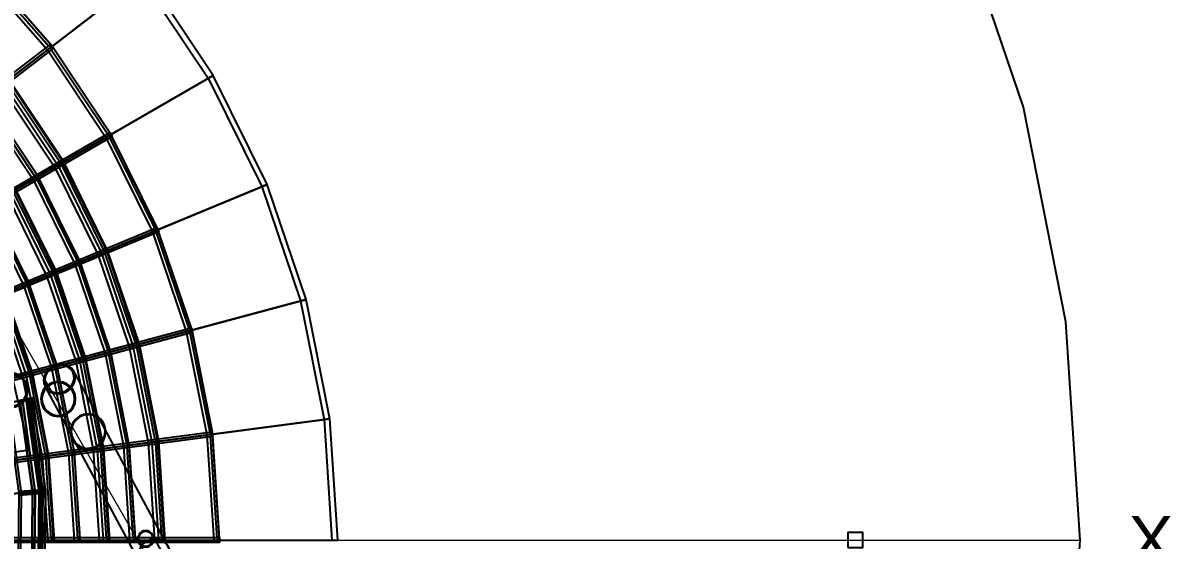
# Model space of a CAD drawing. Header units: millimetres. Extents: x -52000 to 54854, y -52000 to 53750.
# Drawn here: x 19107 to 54854, y 0 to 16078 of the extents above; entities that cross this region are included whole.
import ezdxf
from ezdxf.enums import TextEntityAlignment as Align

# ---------------------------------------------------------------- set-up
doc = ezdxf.new("R2010")
doc.units = ezdxf.units.MM
for name, color, linetype, lineweight in [('D-BMK-AXIS', 7, 'Continuous', 13), ('D-STR-BASE', 7, 'Continuous', 25), ('D-STR-DECK', 7, 'Continuous', 25), ('D-STR-STRC', 7, 'Continuous', 25), ('D-STR-TXT', 7, 'Continuous', 13)]:
    doc.layers.add(name, color=color, linetype=linetype, lineweight=lineweight)
doc.styles.add('TOWER_UNICODE', font='Arial Unicode.ttf')

msp = doc.modelspace()

# ---------------------------------------------------------------- linework, layer by layer
at = {"layer": 'D-BMK-AXIS'}
msp.add_line((-52000, 0), (52000, 0), dxfattribs=at)
msp.add_lwpolyline([(0, 39259.8), (-34000, -19629.9), (34000, -19629.9)], close=True, dxfattribs=at)
at = {"layer": 'D-STR-BASE'}
msp.add_lwpolyline([(13458.6, -50228.1), (19899.5, -48041.7), (26000, -45033.3), (31655.6, -41254.4), (36769.6, -36769.6), (41254.4, -31655.6), (45033.3, -26000), (48041.7, -19899.5), (50228.1, -13458.6), (51555.1, -6787.4), (52000, 0), (51555.1, 6787.4), (50228.1, 13458.6), (48041.7, 19899.5), (45033.3, 26000), (41254.4, 31655.6), (36769.6, 36769.6), (31655.6, 41254.4), (26000, 45033.3), (19899.5, 48041.7), (13458.6, 50228.1)], dxfattribs=at)
msp.add_lwpolyline([(44770, -230), (45230, -230), (45230, 230), (44770, 230)], close=True, dxfattribs=at)
at = {"layer": 'D-STR-DECK'}
for points in [[(4760.1, 3652.6), (22927.9, 17593.2), (20435.4, 20435.4), (4242.6, 4242.6)], [(5196.2, 3000), (25028.1, 14450), (22927.9, 17593.2), (4760.1, 3652.6)], [(19866.9, 15244.4), (20009.7, 15354), (17834.4, 17834.4), (17707.1, 17707.1)], [(19910.1, 15352.2), (19973.4, 15401.1), (17876.4, 17792.3), (17819.7, 17735.9)], [(24872.2, 14360), (25028.1, 14450), (22927.9, 17593.2), (22785.1, 17483.6)], [(14500.5, 11221.2), (19964, 15413.5), (20055.3, 15294.5), (14591.9, 11102.2)], [(21686.7, 12520.8), (21842.6, 12610.8), (20009.7, 15354), (19866.9, 15244.4)], [(21743.6, 12622.1), (21812.8, 12662.2), (20045.8, 15306.8), (19982.2, 15258.2)], [(5196.2, 3000), (20351.6, 11750), (18643.8, 14305.9), (4760.1, 3652.6)], [(5543.3, 2296.1), (26700.1, 11059.6), (25028.1, 14450), (5196.2, 3000)], [(20091.8, 11600), (20377.6, 11765), (18667.6, 14324.2), (18405.8, 14123.3)], [(20195.7, 11660), (20351.6, 11750), (18643.8, 14305.9), (18501, 14196.3)], [(26533.8, 10990.7), (26700.1, 11059.6), (25028.1, 14450), (24872.2, 14360)], [(20254.7, 11757.8), (20323.9, 11797.9), (18677.5, 14261.9), (18613.9, 14213.4)], [(19420.4, 11212.4), (19576.3, 11302.4), (17933.6, 13760.9), (17790.7, 13651.3)], [(19480.4, 11308.3), (19549.6, 11348.5), (17965.9, 13718.6), (17902.3, 13670.1)], [(15841.2, 9232.5), (21805.1, 12675.8), (21880.1, 12545.9), (15916.2, 9102.6)], [(23135.5, 9583), (23301.8, 9651.9), (21842.6, 12610.8), (21686.7, 12520.8)], [(23205.1, 9676), (23278.9, 9706.8), (21872.2, 12559.3), (21802.9, 12519.5)], [(5543.3, 2296.1), (21711.2, 8993.1), (20351.6, 11750), (5196.2, 3000)], [(21434, 8878.3), (21738.9, 9004.5), (20377.6, 11765), (20091.8, 11600)], [(21544.9, 8924.2), (21711.2, 8993.1), (20351.6, 11750), (20195.7, 11660)], [(21616.1, 9013.4), (21689.9, 9044.2), (20379.2, 11702), (20309.8, 11662.2)], [(20717.8, 8581.6), (20884.1, 8650.5), (19576.3, 11302.4), (19420.4, 11212.4)], [(20789.8, 8668.9), (20863.6, 8699.6), (19602.9, 11256.2), (19533.5, 11216.4)], [(5543.3, 2296.1), (20120.6, 8334.2), (18860.6, 10889.2), (5196.2, 3000)], [(5795.6, 1552.9), (27915.3, 7479.9), (26700.1, 11059.6), (5543.3, 2296.1)], [(19843.4, 8219.4), (20148.3, 8345.7), (18886.6, 10904.2), (18600.8, 10739.2)], [(19954.3, 8265.3), (20120.6, 8334.2), (18860.6, 10889.2), (18704.7, 10799.2)], [(20027.1, 8350.8), (20100.9, 8381.6), (18886.2, 10844.7), (18816.8, 10804.9)], [(27741.4, 7433.3), (27915.3, 7479.9), (26700.1, 11059.6), (26533.8, 10990.7)], [(19127.2, 7922.7), (19293.5, 7991.6), (18085.3, 10441.6), (17929.4, 10351.6)], [(19200.8, 8006.3), (19274.6, 8037.1), (18109.9, 10398.9), (18040.5, 10359.1)], [(16910.7, 7085.8), (23273.1, 9721.2), (23330.5, 9582.6), (16968.1, 6947.2)], [(24188.4, 6481.3), (24362.2, 6527.8), (23301.8, 9651.9), (23135.5, 9583)], [(24269.6, 6564.3), (24346.8, 6585.2), (23324.4, 9597), (23250.4, 9566.5)], [(5795.6, 1552.9), (22699.3, 6082.2), (21711.2, 8993.1), (5543.3, 2296.1)], [(22409.5, 6004.6), (22728.2, 6090), (21738.9, 9004.5), (21434, 8878.3)], [(22525.4, 6035.7), (22699.3, 6082.2), (21711.2, 8993.1), (21544.9, 8924.2)], [(22607.6, 6114.8), (22684.9, 6135.7), (21732.3, 8941.9), (21658.3, 8911.4)], [(21660.6, 5804), (21834.5, 5850.5), (20884.1, 8650.5), (20717.8, 8581.6)], [(21743.4, 5881.1), (21820.7, 5902), (20904.4, 8601.2), (20830.4, 8570.8)], [(5795.6, 1552.9), (21036.3, 5636.7), (20120.6, 8334.2), (5543.3, 2296.1)], [(20746.5, 5559), (21065.3, 5644.4), (20148.3, 8345.7), (19843.4, 8219.4)], [(20862.4, 5590.1), (21036.3, 5636.7), (20120.6, 8334.2), (19954.3, 8265.3)], [(20945.7, 5665.3), (21022.9, 5686.2), (20140.2, 8286.8), (20066.2, 8256.3)], [(19997.7, 5358.4), (20171.5, 5404.9), (19293.5, 7991.6), (19127.2, 7922.7)], [(20081.5, 5431.6), (20158.7, 5452.5), (19312.3, 7946.1), (19238.3, 7915.7)], [(5795.6, 1552.9), (19373.3, 5191.1), (18530, 7675.4), (5543.3, 2296.1)], [(19083.5, 5113.4), (19402.3, 5198.8), (18557.7, 7686.9), (18252.8, 7560.6)], [(19199.4, 5144.5), (19373.3, 5191.1), (18530, 7675.4), (18363.7, 7606.5)], [(19283.8, 5215.8), (19361, 5236.7), (18548, 7631.7), (18474, 7601.3)], [(5948.7, 783.2), (28652.8, 3772.2), (27915.3, 7479.9), (5795.6, 1552.9)], [(28474.3, 3748.7), (28652.8, 3772.2), (27915.3, 7479.9), (27741.4, 7433.3)], [(17690.9, 4817.9), (24342.8, 6600.3), (24381.6, 6455.4), (17729.7, 4673)], [(24827.4, 3268.6), (25005.9, 3292.1), (24362.2, 6527.8), (24188.4, 6481.3)], [(24918.7, 3340.4), (24998, 3351), (24377.5, 6470.4), (24300.2, 6449.9)], [(5948.7, 783.2), (23299, 3067.4), (22699.3, 6082.2), (5795.6, 1552.9)], [(23001.5, 3028.2), (23328.7, 3071.3), (22728.2, 6090), (22409.5, 6004.6)], [(23120.5, 3043.9), (23299, 3067.4), (22699.3, 6082.2), (22525.4, 6035.7)], [(16526.7, 2399.6), (19297.6, 2802), (18604.8, 5840.6), (15933.3, 5002)], [(22232.9, 2927), (22411.4, 2950.5), (21834.5, 5850.5), (21660.6, 5804)], [(22325.1, 2992.7), (22404.3, 3003.3), (21848.2, 5799.1), (21770.9, 5778.6)], [(23212.4, 3111.6), (23291.7, 3122.3), (22713.5, 6028.7), (22636.2, 6008.2)], [(5948.7, 783.2), (21592, 2842.6), (21036.3, 5636.7), (5795.6, 1552.9)], [(20526, 2702.3), (20704.5, 2725.8), (20171.5, 5404.9), (19997.7, 5358.4)], [(21294.6, 2803.5), (21621.8, 2846.6), (21065.3, 5644.4), (20746.5, 5559)], [(21413.6, 2819.2), (21592, 2842.6), (21036.3, 5636.7), (20862.4, 5590.1)], [(21506, 2882.9), (21585.3, 2893.5), (21049.5, 5587.1), (20972.2, 5566.6)], [(5948.7, 783.2), (19885.1, 2617.9), (19373.3, 5191.1), (5795.6, 1552.9)], [(19587.7, 2578.8), (19914.9, 2621.8), (19402.3, 5198.8), (19083.5, 5113.4)], [(19706.7, 2594.4), (19885.1, 2617.9), (19373.3, 5191.1), (19199.4, 5144.5)], [(19799.6, 2654.1), (19878.9, 2664.8), (19385.5, 5145.4), (19308.2, 5124.9)], [(20618.7, 2763.9), (20698, 2774.6), (20184.2, 5357.4), (20106.9, 5336.9)], [(17014, 1300.6), (19407, 1483.5), (19012, 4335.2), (16672.1, 3801.6)], [(19207, 4379.6), (18602.5, 4241.8), (18666.7, 4256.4), (19271.2, 4394.3)], [(19606.4, 1498.8), (18988.2, 1451.5), (18602.5, 4241.8), (19207, 4379.6)], [(19053.9, 1456.5), (19672.1, 1503.8), (19271.2, 4394.3), (18666.7, 4256.4)], [(19012, 4335.2), (19324, 4406.3), (19398.6, 4423.3), (19086.6, 4352.2)], [(19407, 1483.5), (19726.1, 1507.9), (19324, 4406.3), (19012, 4335.2)], [(19483.3, 1489.4), (19407, 1483.5), (19012, 4335.2), (19086.6, 4352.2)], [(19407, 1483.5), (19407, 1483.5), (19012, 4335.2), (19012, 4335.2)], [(19802.4, 1513.8), (19483.3, 1489.4), (19086.6, 4352.2), (19398.6, 4423.3)], [(19324, 4406.3), (19207, 4379.6), (19284.6, 4397.3), (19401.6, 4424)], [(19726.1, 1507.9), (19606.4, 1498.8), (19207, 4379.6), (19324, 4406.3)], [(19606.4, 1498.8), (19685.8, 1504.8), (19284.6, 4397.3), (19207, 4379.6)], [(19672.1, 1503.8), (19606.4, 1498.8), (19207, 4379.6), (19271.2, 4394.3)], [(19685.8, 1504.8), (19805.4, 1514), (19401.6, 4424), (19284.6, 4397.3)], [(19805.4, 1514), (19726.1, 1507.9), (19324, 4406.3), (19401.6, 4424)], [(19726.1, 1507.9), (19802.4, 1513.8), (19398.6, 4423.3), (19324, 4406.3)], [(6000, 0), (28900, 0), (28652.8, 3772.2), (5948.7, 783.2)], [(28720, 0), (28900, 0), (28652.8, 3772.2), (28474.3, 3748.7)], [(18168.4, 2467.6), (24996.1, 3366.4), (25015.7, 3217.7), (18188, 2318.9)], [(25041.6, 0), (25221.6, 0), (25005.9, 3292.1), (24827.4, 3268.6)], [(25141.6, 59.2), (25221.6, 59.4), (25013.6, 3233.2), (24934.2, 3222.9)], [(6000, 0), (23500, 0), (23299, 3067.4), (5948.7, 783.2)], [(22424.7, 0), (22604.7, 0), (22411.4, 2950.5), (22232.9, 2927)], [(22524.7, 53.1), (22604.7, 53.3), (22418.3, 2897.7), (22338.9, 2887.4)], [(23200, 0), (23530, 0), (23328.7, 3071.3), (23001.5, 3028.2)], [(23320, 0), (23500, 0), (23299, 3067.4), (23120.5, 3043.9)], [(23419.9, 55.2), (23499.9, 55.4), (23306.1, 3012.5), (23226.8, 3002.2)], [(6000, 0), (21778.4, 0), (21592, 2842.6), (5948.7, 783.2)], [(6000, 0), (20056.7, 0), (19885.1, 2617.9), (5948.7, 783.2)], [(19756.7, 0), (20086.7, 0), (19914.9, 2621.8), (19587.7, 2578.8)], [(19876.7, 0), (20056.7, 0), (19885.1, 2617.9), (19706.7, 2594.4)], [(19976.7, 47.1), (20056.7, 47.3), (19891.2, 2571.1), (19811.9, 2560.8)], [(20703.1, 0), (20883.1, 0), (20704.5, 2725.8), (20526, 2702.3)], [(20803.1, 49), (20883.1, 49.2), (20710.8, 2677), (20631.5, 2666.7)], [(21478.4, 0), (21808.4, 0), (21621.8, 2846.6), (21294.6, 2803.5)], [(21598.4, 0), (21778.4, 0), (21592, 2842.6), (21413.6, 2819.2)], [(21698.3, 51.1), (21778.3, 51.3), (21598.7, 2791.8), (21519.3, 2781.5)], [(16983.6, -1218.1), (19377.5, -1389.8), (19407, 1483.5), (17014, 1300.6)], [(17014, 1300.6), (19407, 1483.5), (19407, 1483.5), (17014, 1300.6)], [(17014, 1300.6), (19407, 1483.5), (19407, 1483.5), (17014, 1300.6)], [(19577, -1404.1), (18958.6, -1359.8), (18988.2, 1451.5), (19606.4, 1498.8)], [(19611.4, 1434), (18993.2, 1386.7), (18983.3, 1516.3), (19601.5, 1563.6)], [(19606.4, 1498.8), (18988.2, 1451.5), (19053.9, 1456.5), (19672.1, 1503.8)], [(19606.4, 1498.8), (18988.2, 1451.5), (19053.9, 1456.5), (19672.1, 1503.8)], [(19024.3, -1364.5), (19642.7, -1408.8), (19672.1, 1503.8), (19053.9, 1456.5)], [(19377.5, -1389.8), (19696.7, -1412.7), (19726.1, 1507.9), (19407, 1483.5)], [(19453.8, -1395.3), (19377.5, -1389.8), (19407, 1483.5), (19483.3, 1489.4)], [(19377.5, -1389.8), (19377.5, -1389.8), (19407, 1483.5), (19407, 1483.5)], [(19402.1, 1548.3), (19721.1, 1572.7), (19731, 1443.1), (19412, 1418.7)], [(19407, 1483.5), (19726.1, 1507.9), (19802.4, 1513.8), (19483.3, 1489.4)], [(19407, 1483.5), (19726.1, 1507.9), (19802.4, 1513.8), (19483.3, 1489.4)], [(19773, -1418.2), (19453.8, -1395.3), (19483.3, 1489.4), (19802.4, 1513.8)], [(19696.7, -1412.7), (19577, -1404.1), (19606.4, 1498.8), (19726.1, 1507.9)], [(19577, -1404.1), (19656.3, -1409.8), (19685.8, 1504.8), (19606.4, 1498.8)], [(19642.7, -1408.8), (19577, -1404.1), (19606.4, 1498.8), (19672.1, 1503.8)], [(19731, 1443.1), (19611.4, 1434), (19601.5, 1563.6), (19721.1, 1572.7)], [(19726.1, 1507.9), (19606.4, 1498.8), (19685.8, 1504.8), (19805.4, 1514)], [(19726.1, 1507.9), (19606.4, 1498.8), (19685.8, 1504.8), (19805.4, 1514)], [(19656.3, -1409.8), (19776, -1418.4), (19805.4, 1514), (19685.8, 1504.8)], [(19776, -1418.4), (19696.7, -1412.7), (19726.1, 1507.9), (19805.4, 1514)], [(19696.7, -1412.7), (19773, -1418.2), (19802.4, 1513.8), (19726.1, 1507.9)], [(18335.1, 75), (25221.6, 75), (25221.6, -75), (18335.1, -75)]]:
    msp.add_lwpolyline(points, close=True, dxfattribs=at)
at = {"layer": 'D-STR-STRC'}
for points in [[(23751.2, -443.3), (20688.2, 5247), (20617.6, 5341.7), (20521.4, 5413.4), (20406, 5457.5), (20279.3, 5470.8), (20150.1, 5452.4), (20027, 5403.6), (19918.5, 5327.7), (19832, 5230), (19773.4, 5117), (19746.6, 4996.4), (19753.5, 4876.5), (19793.6, 4765.5), (22856.6, -924.9)], [(23656.4, -801.5), (23145.4, 164.6), (23105, 216.9), (23052.5, 257), (22991.3, 282), (22925.6, 290.4), (22859.9, 281.6), (22798.7, 256.1), (22746.2, 215.7), (22705.8, 163.1), (22680.5, 102), (22671.8, 36.4), (22680.5, -29.1)], [(23465.8, -35.6), (23348.1, 13), (23219.6, 29.7), (23089.2, 13.6), (22965.7, -34.4)]]:
    msp.add_lwpolyline(points, dxfattribs=at)
for points in [[(20688.2, 5247), (20617.6, 5341.7), (20521.4, 5413.4), (20406, 5457.5), (20279.3, 5470.8), (20150.1, 5452.4), (20027, 5403.6), (19918.5, 5327.7), (19832, 5230), (19773.4, 5117), (19746.6, 4996.4), (19753.5, 4876.5), (19793.6, 4765.5), (19864.2, 4670.8), (19960.5, 4599.1), (20075.9, 4555), (20202.5, 4541.7), (20331.7, 4560.1), (20454.8, 4608.9), (20563.3, 4684.8), (20649.8, 4782.5), (20708.5, 4895.5), (20735.2, 5016.1), (20728.3, 5136)], [(20653, 5228.1), (20588, 5315.3), (20499.3, 5381.4), (20393, 5421.9), (20276.3, 5434.2), (20157.2, 5417.3), (20043.9, 5372.3), (19943.9, 5302.4), (19864.2, 5212.4), (19810.2, 5108.2), (19785.5, 4997.2), (19791.9, 4886.7), (19828.8, 4784.4), (19893.9, 4697.2), (19982.6, 4631.1), (20088.9, 4590.6), (20205.5, 4578.3), (20324.6, 4595.2), (20438, 4640.2), (20537.9, 4710.1), (20617.6, 4800.1), (20671.6, 4904.3), (20696.3, 5015.3), (20690, 5125.8)], [(19262.1, 4658.4), (19243.9, 4796.8), (19190.5, 4925.9), (19105.4, 5036.7), (18994.6, 5121.7), (18865.6, 5175.1), (18727.2, 5193.3), (18588.7, 5175.1), (18459.7, 5121.7), (18348.9, 5036.7), (18263.9, 4925.9), (18210.4, 4796.8), (18192.2, 4658.4), (18210.4, 4519.9), (18263.9, 4390.9), (18348.9, 4280.1), (18459.7, 4195.1), (18588.7, 4141.6), (18727.2, 4123.4), (18865.6, 4141.6), (18994.6, 4195.1), (19105.4, 4280.1), (19190.5, 4390.9), (19243.9, 4519.9)], [(19262.1, 4658.4), (19243.9, 4796.8), (19190.5, 4925.9), (19105.4, 5036.7), (18994.6, 5121.7), (18865.6, 5175.1), (18727.2, 5193.3), (18588.7, 5175.1), (18459.7, 5121.7), (18348.9, 5036.7), (18263.9, 4925.9), (18210.4, 4796.8), (18192.2, 4658.4), (18210.4, 4519.9), (18263.9, 4390.9), (18348.9, 4280.1), (18459.7, 4195.1), (18588.7, 4141.6), (18727.2, 4123.4), (18865.6, 4141.6), (18994.6, 4195.1), (19105.4, 4280.1), (19190.5, 4390.9), (19243.9, 4519.9)], [(19224.6, 4658.4), (19207.7, 4787.1), (19158, 4907.1), (19078.9, 5010.1), (18975.9, 5089.2), (18855.9, 5138.9), (18727.2, 5155.8), (18598.4, 5138.9), (18478.4, 5089.2), (18375.4, 5010.1), (18296.4, 4907.1), (18246.7, 4787.1), (18229.7, 4658.4), (18246.7, 4529.6), (18296.4, 4409.7), (18375.4, 4306.6), (18478.4, 4227.6), (18598.4, 4177.9), (18727.2, 4160.9), (18855.9, 4177.9), (18975.9, 4227.6), (19078.9, 4306.6), (19158, 4409.7), (19207.7, 4529.6)], [(19224.6, 4658.4), (19207.7, 4787.1), (19158, 4907.1), (19078.9, 5010.1), (18975.9, 5089.2), (18855.9, 5138.9), (18727.2, 5155.8), (18598.4, 5138.9), (18478.4, 5089.2), (18375.4, 5010.1), (18296.4, 4907.1), (18246.7, 4787.1), (18229.7, 4658.4), (18246.7, 4529.6), (18296.4, 4409.7), (18375.4, 4306.6), (18478.4, 4227.6), (18598.4, 4177.9), (18727.2, 4160.9), (18855.9, 4177.9), (18975.9, 4227.6), (19078.9, 4306.6), (19158, 4409.7), (19207.7, 4529.6)], [(20745.4, 4385.7), (20726.9, 4525.9), (20672.8, 4656.6), (20586.7, 4768.8), (20474.5, 4854.9), (20343.8, 4909), (20203.6, 4927.5), (20063.4, 4909), (19932.7, 4854.9), (19820.5, 4768.8), (19734.4, 4656.6), (19680.3, 4525.9), (19661.8, 4385.7), (19680.3, 4245.4), (19734.4, 4114.8), (19820.5, 4002.6), (19932.7, 3916.5), (20063.4, 3862.4), (20203.6, 3843.9), (20343.8, 3862.4), (20474.5, 3916.5), (20586.7, 4002.6), (20672.8, 4114.8), (20726.9, 4245.4)], [(20745.4, 4385.7), (20726.9, 4525.9), (20672.8, 4656.6), (20586.7, 4768.8), (20474.5, 4854.9), (20343.8, 4909), (20203.6, 4927.5), (20063.4, 4909), (19932.7, 4854.9), (19820.5, 4768.8), (19734.4, 4656.6), (19680.3, 4525.9), (19661.8, 4385.7), (19680.3, 4245.4), (19734.4, 4114.8), (19820.5, 4002.6), (19932.7, 3916.5), (20063.4, 3862.4), (20203.6, 3843.9), (20343.8, 3862.4), (20474.5, 3916.5), (20586.7, 4002.6), (20672.8, 4114.8), (20726.9, 4245.4)], [(20713.5, 4385.7), (20696.1, 4517.7), (20645.2, 4640.6), (20564.1, 4746.2), (20458.5, 4827.3), (20335.6, 4878.2), (20203.6, 4895.6), (20071.6, 4878.2), (19948.6, 4827.3), (19843, 4746.2), (19762, 4640.6), (19711, 4517.7), (19693.6, 4385.7), (19711, 4253.7), (19762, 4130.7), (19843, 4025.1), (19948.6, 3944.1), (20071.6, 3893.1), (20203.6, 3875.7), (20335.6, 3893.1), (20458.5, 3944.1), (20564.1, 4025.1), (20645.2, 4130.7), (20696.1, 4253.7)], [(20713.5, 4385.7), (20696.1, 4517.7), (20645.2, 4640.6), (20564.1, 4746.2), (20458.5, 4827.3), (20335.6, 4878.2), (20203.6, 4895.6), (20071.6, 4878.2), (19948.6, 4827.3), (19843, 4746.2), (19762, 4640.6), (19711, 4517.7), (19693.6, 4385.7), (19711, 4253.7), (19762, 4130.7), (19843, 4025.1), (19948.6, 3944.1), (20071.6, 3893.1), (20203.6, 3875.7), (20335.6, 3893.1), (20458.5, 3944.1), (20564.1, 4025.1), (20645.2, 4130.7), (20696.1, 4253.7)], [(21685, 3370.8), (21666.3, 3513.2), (21611.3, 3645.8), (21523.9, 3759.7), (21410, 3847.1), (21277.4, 3902.1), (21135, 3920.8), (20992.7, 3902.1), (20860, 3847.1), (20746.1, 3759.7), (20658.7, 3645.8), (20603.7, 3513.2), (20585, 3370.8), (20603.7, 3228.5), (20658.7, 3095.8), (20746.1, 2981.9), (20860, 2894.5), (20992.7, 2839.6), (21135, 2820.8), (21277.4, 2839.6), (21410, 2894.5), (21523.9, 2981.9), (21611.3, 3095.8), (21666.3, 3228.5)], [(21660, 3370.8), (21642.1, 3506.7), (21589.7, 3633.3), (21506.2, 3742), (21397.5, 3825.5), (21270.9, 3877.9), (21135, 3895.8), (20999.1, 3877.9), (20872.5, 3825.5), (20763.8, 3742), (20680.3, 3633.3), (20627.9, 3506.7), (20610, 3370.8), (20627.9, 3234.9), (20680.3, 3108.3), (20763.8, 2999.6), (20872.5, 2916.1), (20999.1, 2863.7), (21135, 2845.8), (21270.9, 2863.7), (21397.5, 2916.1), (21506.2, 2999.6), (21589.7, 3108.3), (21642.1, 3234.9)], [(22925.6, 290.4), (22859.9, 281.6), (22798.7, 256.1), (22746.2, 215.7), (22705.8, 163.1), (22680.5, 102), (22671.8, 36.4), (22680.5, -29.1), (22705.8, -90.1), (22746.2, -142.4), (22798.7, -182.4), (22859.9, -207.5), (22925.6, -215.9), (22991.3, -207.1), (23052.5, -181.6), (23105, -141.2), (23145.4, -88.6), (23170.7, -27.5), (23179.4, 38.1), (23170.7, 103.6), (23145.4, 164.6), (23105, 216.9), (23052.5, 257), (22991.3, 282)], [(23638.4, -212.8), (23564.8, -112.6), (23465.8, -35.6), (23348.1, 13), (23219.6, 29.7), (23089.2, 13.6), (22965.7, -34.4), (22857.6, -110.9), (22772.1, -210.8), (22715.3, -327.2), (22690.8, -452.2), (22700.4, -577.3), (22743.5, -693.9), (22817, -794.1), (22916, -871.2), (23033.8, -919.7), (23162.2, -936.5), (23292.7, -920.3), (23416.1, -872.4), (23524.3, -795.8), (23609.7, -696), (23666.6, -579.6), (23691, -454.6), (23681.4, -329.5)], [(22925.6, 265.5), (22866.4, 257.6), (22811.2, 234.6), (22763.8, 198.1), (22727.5, 150.7), (22704.6, 95.6), (22696.8, 36.5), (22704.6, -22.6), (22727.5, -77.5), (22763.8, -124.7), (22811.2, -160.8), (22866.4, -183.4), (22925.6, -191), (22984.8, -183.1), (23040, -160.1), (23087.4, -123.6), (23123.7, -76.2), (23146.6, -21.1), (23154.4, 38), (23146.6, 97.1), (23123.7, 152), (23087.4, 199.2), (23040, 235.3), (22984.8, 257.9)]]:
    msp.add_lwpolyline(points, close=True, dxfattribs=at)

# ---------------------------------------------------------------- texts
at = {"layer": 'D-STR-TXT', "style": 'TOWER_UNICODE'}
msp.add_text('X', height=1500, dxfattribs=at).set_placement((53500, 0), align=Align.MIDDLE_LEFT)

doc.saveas('drawing.dxf')
